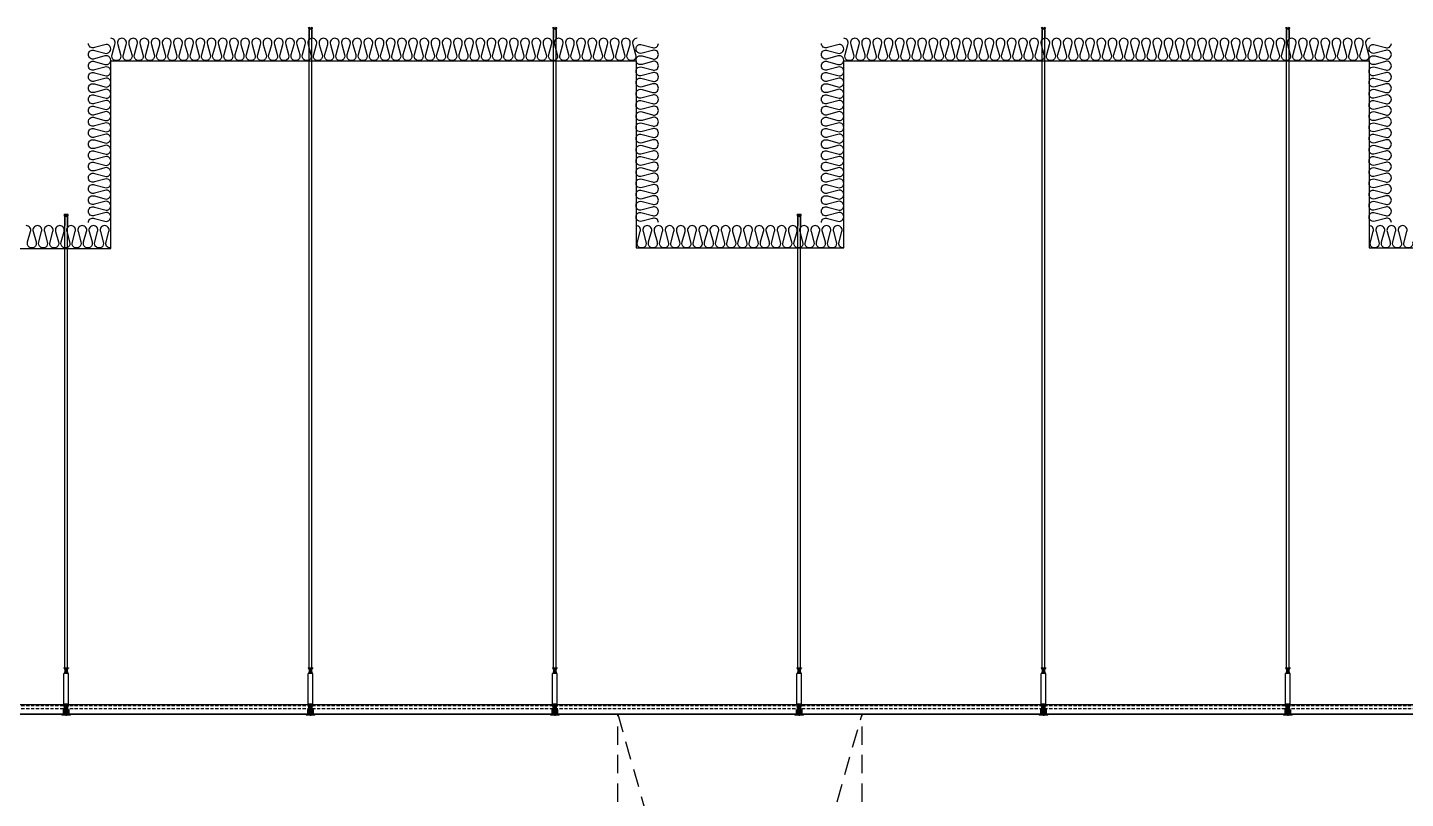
# Model space of a CAD drawing. Header units: millimetres. Extents: x 17311 to 801382, y -242618 to -104888.
# Drawn here: x 345962 to 352729, y -165443 to -161657 of the extents above; entities that cross this region are included whole.
import ezdxf

# ---------------------------------------------------------------- set-up
doc = ezdxf.new("R2010")
doc.units = ezdxf.units.MM
doc.header["$LTSCALE"] = 250
for name, pattern in [('A2', [8, 2, -2, 2, -2]), ('CENTER', [50.8, 31.75, -6.35, 6.35, -6.35]), ('CENTER2', [28.575, 19.05, -3.175, 3.175, -3.175]), ('H1', [1.5, 1, -0.5]), ('HID', [2.8, 1.8, -1]), ('HIDDEN', [9.525, 6.35, -3.175])]:
    doc.linetypes.add(name, pattern=pattern)
for name, color, linetype in [('A-ELE-252', 252, 'Continuous'), ('A-ETC-SERVER', 5, 'H1'), ('C-1', 252, 'Continuous'), ('C-HANGER', 8, 'Continuous'), ('C-HANGER-C', 8, 'Continuous'), ('C-sec', 252, 'Continuous'), ('C-STL4', 252, 'Continuous'), ('C-STL6', 8, 'Continuous'), ('C-T-BAR MAIN-', 252, 'Continuous'), ('C-삼성엔지니어링_CEILING', 252, 'Continuous'), ('C-압출', 252, 'Continuous'), ('ISL', 251, 'Continuous')]:
    doc.layers.add(name, color=color, linetype=linetype)
doc.layers.add('C-중심선', color=252, linetype='CENTER2', lineweight=20)

# ---------------------------------------------------------------- blocks, each defined once
blk = doc.blocks.new('A$C612ec77b')
at = {"layer": 'A-ELE-252', "linetype": 'HID', "ltscale": 0.2}
for p, q in [((-2400, 2650), (-2400, 4200)), ((-2400, 4200), (-1200, 0)), ((-2400, 0), (-1200, 4200)), ((-1200, 2650), (-1200, 4200)), ((-3600, 2650), (-3600, 0)), ((-3600, 2650), (-2400, 2650)), ((-2400, 2650), (-2400, 0)), ((-1200, 2650), (-1200, 0)), ((-1200, 2650), (0, 2650)), ((0, 2650), (0, 0))]:
    blk.add_line(p, q, dxfattribs=at)
blk = doc.blocks.new('usgh')
at = {"layer": 'C-STL4'}
blk.add_lwpolyline([(1763311, 329517), (1763311, 329599), (1763381, 329599), (1763381, 329517)], close=True, dxfattribs=at)
at = {"layer": 'C-압출', "color": 252, "linetype": 'Continuous', "lineweight": 40, "extrusion": (0, 0, -1)}
for p, q in [((1763325, 329522), (1763320, 329517)), ((1763325, 329599), (1763322, 329596)), ((1763322, 329596), (1763325, 329592)), ((1763325, 329592), (1763322, 329588)), ((1763322, 329588), (1763325, 329584)), ((1763325, 329584), (1763322, 329580)), ((1763322, 329580), (1763325, 329576)), ((1763325, 329576), (1763322, 329572)), ((1763322, 329572), (1763325, 329568)), ((1763325, 329568), (1763322, 329565)), ((1763322, 329565), (1763325, 329561)), ((1763325, 329561), (1763322, 329557)), ((1763322, 329557), (1763325, 329553)), ((1763325, 329553), (1763322, 329549)), ((1763322, 329549), (1763325, 329545)), ((1763325, 329545), (1763322, 329541)), ((1763322, 329541), (1763325, 329538)), ((1763325, 329538), (1763322, 329534)), ((1763322, 329534), (1763325, 329530)), ((1763325, 329530), (1763322, 329526)), ((1763322, 329526), (1763325, 329522)), ((1763363, 329517), (1763368, 329522)), ((1763364, 329596), (1763368, 329599)), ((1763368, 329592), (1763364, 329596)), ((1763364, 329588), (1763368, 329592)), ((1763368, 329584), (1763364, 329588)), ((1763364, 329580), (1763368, 329584)), ((1763368, 329576), (1763364, 329580)), ((1763364, 329572), (1763368, 329576)), ((1763368, 329568), (1763364, 329572)), ((1763364, 329565), (1763368, 329568)), ((1763368, 329561), (1763364, 329565)), ((1763364, 329557), (1763368, 329561)), ((1763368, 329553), (1763364, 329557)), ((1763364, 329549), (1763368, 329553)), ((1763368, 329545), (1763364, 329549)), ((1763364, 329541), (1763368, 329545)), ((1763368, 329538), (1763364, 329541)), ((1763364, 329534), (1763368, 329538)), ((1763368, 329530), (1763364, 329534)), ((1763364, 329526), (1763368, 329530)), ((1763368, 329522), (1763364, 329526))]:
    blk.add_line(p, q, dxfattribs=at)
at = {"layer": 'C-중심선'}
blk.add_line((1763346, 329623), (1763346, 329480), dxfattribs=at)
blk = doc.blocks.new('r6okghj')
at = {"layer": 'C-삼성엔지니어링_CEILING'}
for p, q in [((1770244, 316436), (1770234, 316431)), ((1770244, 316390), (1770234, 316396)), ((1770344, 316436), (1770244, 316436)), ((1770253, 316436), (1770264, 316431)), ((1770253, 316390), (1770264, 316396)), ((1770274, 316436), (1770264, 316431)), ((1770264, 316396), (1770264, 316431)), ((1770274, 316390), (1770264, 316396)), ((1770314, 316436), (1770324, 316431)), ((1770314, 316390), (1770324, 316396)), ((1770334, 316436), (1770324, 316431)), ((1770324, 316396), (1770324, 316431)), ((1770334, 316390), (1770324, 316396)), ((1770344, 316436), (1770354, 316431)), ((1770344, 316390), (1770354, 316396))]:
    blk.add_line(p, q, dxfattribs=at)
for points in [[(1770234, 316431), (1770234, 316396)], [(1770244, 316390), (1770344, 316390)], [(1770354, 316396), (1770354, 316431)]]:
    blk.add_lwpolyline(points, dxfattribs=at)
blk = doc.blocks.new('격자틀-1')
at = {"layer": 'C-HANGER'}
for p, q in [((-16.4, 230.4), (6.3, 230.4)), ((-16.4, 230.4), (-16.4, 228.9)), ((-16.4, 228.9), (6.3, 228.9)), ((6.3, 230.4), (6.3, 228.9))]:
    blk.add_line(p, q, dxfattribs=at)
at = {"layer": 'C-HANGER-C'}
for p, q in [((-16.1, 52.1), (-16.1, 202)), ((6, 202), (-16.1, 202)), ((6, 52.1), (6, 202)), ((6, 52.1), (-16.1, 52.1))]:
    blk.add_line(p, q, dxfattribs=at)
at = {"layer": 'C-STL6', "linetype": 'CENTER2', "ltscale": 20}
blk.add_line((-5, 52.7), (-5, -5), dxfattribs=at)
at = {"layer": 'C-T-BAR MAIN-'}
blk.add_lwpolyline([(-14.3, 41.1), (-14.3, 52.1), (4.2, 52.1), (4.2, 41.1), (2.2, 41.1), (2.2, 50.1), (-12.3, 50.1), (-12.3, 41.1), (-14.3, 41.1)], dxfattribs=at)
at = {"layer": 'C-삼성엔지니어링_CEILING'}
for p, q in [((-14, 202), (-14, 203.8)), ((-12.4, 210.8), (-13.9, 209.9)), ((-12.4, 203.8), (-13.9, 204.7)), ((2.3, 210.8), (-12.4, 210.8)), ((2.3, 203.8), (-12.4, 203.8)), ((-11.1, 210.8), (-9.5, 209.9)), ((-11.1, 203.8), (-9.5, 204.7)), ((-10.7, 220.3), (-2.2, 222)), ((-10.7, 220.3), (-9.9, 221.6)), ((-10.7, 218.1), (1, 220.5)), ((-10.7, 220.3), (-9.9, 219.4)), ((-10.7, 218.1), (-9.9, 219.4)), ((-10.7, 215.9), (1, 218.3)), ((-10.7, 218.1), (-9.9, 217.2)), ((-10.7, 215.9), (-9.9, 217.2)), ((-10.7, 213.7), (1, 216.1)), ((-10.7, 215.9), (-9.9, 215)), ((-10.7, 213.7), (-9.9, 215)), ((-10.7, 213.7), (-9.9, 212.8)), ((-10.4, 213.4), (-10.4, 210.8)), ((-10.3, 222), (-9.9, 221.6)), ((-9.9, 221.6), (-7.6, 222)), ((-9.9, 221.6), (-7.6, 222)), ((-9.9, 219.4), (-0.2, 221.3)), ((-9.9, 219.4), (-0.2, 221.3)), ((-9.9, 217.2), (-0.2, 219.1)), ((-9.9, 217.2), (-0.2, 219.1)), ((-9.9, 215), (-0.2, 216.9)), ((-9.9, 215), (-0.2, 216.9)), ((-9.9, 212.8), (-0.2, 214.7)), ((-9.9, 212.8), (-0.2, 214.7)), ((-8, 210.8), (-9.5, 209.9)), ((-9.5, 204.7), (-9.5, 209.9)), ((-8, 203.8), (-9.5, 204.7)), ((-2.1, 210.8), (-0.6, 209.9)), ((-2.1, 203.8), (-0.6, 204.7)), ((1, 210.8), (-0.6, 209.9)), ((-0.6, 204.7), (-0.6, 209.9)), ((1, 203.8), (-0.6, 204.7)), ((-0.2, 221.3), (0.4, 222)), ((-0.2, 221.3), (1, 220.5)), ((-0.2, 219.1), (1, 220.5)), ((-0.2, 219.1), (1, 218.3)), ((-0.2, 216.9), (1, 218.3)), ((-0.2, 216.9), (1, 216.1)), ((-0.2, 214.7), (1, 216.1)), ((0.3, 215.3), (0.3, 210.8)), ((0.3, 215.3), (0.3, 210.8)), ((2.3, 210.8), (3.8, 209.9)), ((2.3, 203.8), (3.8, 204.7)), ((3.9, 202), (3.9, 203.8))]:
    blk.add_line(p, q, dxfattribs=at)
for points in [[(3.9, 203.8), (-14, 203.8)], [(-13.9, 209.9), (-13.9, 204.7)], [(-12.4, 203.8), (2.3, 203.8)], [(3.8, 204.7), (3.8, 209.9)]]:
    blk.add_lwpolyline(points, dxfattribs=at)
at = {"layer": 'C-압출', "linetype": 'Continuous', "lineweight": 40, "extrusion": (0, 0, -1)}
for p, q in [((-25.1, 0.3), (-25.1, 2.2)), ((-24.8, 2.5), (-12.6, 2.5)), ((-10.1, 0), (-24.8, 0)), ((-12.3, 2.8), (-12.3, 28.3)), ((-10.1, 50), (-8.3, 50)), ((-9.8, 19.7), (-9.8, 18.9)), ((-9.8, 18.9), (-9.2, 18.3)), ((-9.2, 18.3), (-9.8, 17.6)), ((-9.8, 17.6), (-9.2, 17)), ((-9.2, 17), (-9.8, 16.4)), ((-9.8, 16.4), (-9.2, 15.8)), ((-9.2, 15.8), (-9.8, 15.1)), ((-9.8, 15.1), (-9.2, 14.5)), ((-9.2, 14.5), (-9.8, 13.9)), ((-9.8, 13.9), (-9.2, 13.2)), ((-9.2, 13.2), (-9.8, 12.6)), ((-9.8, 12.6), (-9.2, 12)), ((-9.2, 12), (-9.8, 11.4)), ((-9.8, 11.4), (-9.2, 10.8)), ((-9.2, 10.8), (-9.8, 10.1)), ((-9.8, 10.1), (-9.2, 9.5)), ((-9.2, 9.5), (-9.8, 8.9)), ((-9.8, 8.9), (-9.2, 8.2)), ((-9.2, 8.2), (-9.8, 7.6)), ((-9.8, 7.6), (-9.2, 7)), ((-9.2, 7), (-9.8, 6.4)), ((-9.8, 6.4), (-9.2, 5.8)), ((-9.2, 5.8), (-9.8, 5.1)), ((-9.8, 5.1), (-9.2, 4.5)), ((-9.2, 4.5), (-9.8, 3.9)), ((-9.8, 3.9), (-9.2, 3.2)), ((-9.2, 3.2), (-9.8, 2.6)), ((-9.8, 2.6), (-9.2, 2)), ((-9.2, 2), (-9.8, 1.4)), ((-9.8, 1.4), (-9.8, 0.6)), ((-9.8, 0.6), (-9.8, 0.3)), ((-0.6, 20), (-9.5, 20)), ((-8.1, 49.7), (-8.1, 49.5)), ((-2, 49), (-2, 49.7)), ((-1.7, 50), (0.1, 50)), ((-0.9, 17.6), (-0.3, 18.3)), ((-0.3, 17), (-0.9, 17.6)), ((-0.9, 16.4), (-0.3, 17)), ((-0.3, 15.8), (-0.9, 16.4)), ((-0.9, 15.1), (-0.3, 15.8)), ((-0.3, 14.5), (-0.9, 15.1)), ((-0.9, 13.9), (-0.3, 14.5)), ((-0.3, 13.2), (-0.9, 13.9)), ((-0.9, 12.6), (-0.3, 13.2)), ((-0.3, 12), (-0.9, 12.6)), ((-0.9, 11.4), (-0.3, 12)), ((-0.3, 10.8), (-0.9, 11.4)), ((-0.9, 10.1), (-0.3, 10.8)), ((-0.3, 9.5), (-0.9, 10.1)), ((-0.9, 8.9), (-0.3, 9.5)), ((-0.3, 8.2), (-0.9, 8.9)), ((-0.9, 7.6), (-0.3, 8.2)), ((-0.3, 7), (-0.9, 7.6)), ((-0.9, 6.4), (-0.3, 7)), ((-0.3, 5.8), (-0.9, 6.4)), ((-0.9, 5.1), (-0.3, 5.8)), ((-0.3, 4.5), (-0.9, 5.1)), ((-0.9, 3.9), (-0.3, 4.5)), ((-0.3, 3.2), (-0.9, 3.9)), ((-0.9, 2.6), (-0.3, 3.2)), ((-0.3, 2), (-0.9, 2.6)), ((-0.9, 1.4), (-0.3, 2)), ((-0.3, 0.8), (-0.9, 1.4)), ((-0.3, 18.3), (-0.3, 19.7)), ((-0.3, 0.3), (-0.3, 0.8)), ((14.7, 0), (0, 0)), ((2.2, 28.3), (2.2, 2.8)), ((2.5, 2.5), (14.7, 2.5)), ((14.9, 2.2), (14.9, 0.3))]:
    blk.add_line(p, q, dxfattribs=at)
at = {"layer": 'C-압출', "linetype": 'Continuous', "lineweight": 40}
for p, q in [((-12.3, 28.3), (-12.3, 49.7)), ((-12, 50), (-8.3, 50)), ((-9.3, 31.3), (-9.3, 44.7)), ((-9, 45), (-8.3, 45)), ((-9, 31), (-1.1, 31)), ((-8.1, 49.7), (-8.1, 45.3)), ((-2, 49.7), (-2, 45.3)), ((-1.7, 50), (1.9, 50)), ((-1.7, 45), (-1.1, 45)), ((-0.8, 31.3), (-0.8, 44.7)), ((2.2, 28.3), (2.2, 49.7))]:
    blk.add_line(p, q, dxfattribs=at)
at = {"layer": 'C-압출', "linetype": 'Continuous', "lineweight": 40, "extrusion": (0, 0, -1)}
for centre, start, end in [((24.8, 0.3), 270, 0), ((12.6, 2.8), 180, 270), ((10.1, 0.3), 180, 270), ((9.5, 19.7), 0, 90), ((8.3, 49.7), 90, 180), ((1.7, 49.7), 0, 90), ((0.6, 19.7), 90, 180), ((0, 0.3), 270, 0), ((-2.5, 2.8), 270, 0), ((-14.7, 2.2), 90, 180), ((-14.7, 0.3), 180, 270)]:
    blk.add_arc(centre, 0.3, start, end, dxfattribs=at)
at = {"layer": 'C-압출', "linetype": 'Continuous', "lineweight": 40}
for centre, start, end in [((-12, 49.7), 90, 180), ((-9, 44.7), 90, 180), ((-9, 31.3), 180, 270), ((-8.3, 49.7), 0, 90), ((-8.3, 45.3), 270, 0), ((-1.7, 45.3), 180, 270), ((-1.1, 44.7), 0, 90), ((-1.1, 31.3), 270, 0), ((1.9, 49.7), 0, 90)]:
    blk.add_arc(centre, 0.3, start, end, dxfattribs=at)
at = {"layer": 'C-압출'}
blk.add_arc((-1.7, 49.7), 0.3, 90, 180, dxfattribs=at)
at = {"layer": 'C-중심선', "linetype": 'CENTER', "lineweight": 5}
blk.add_line((-14.5, 25.5), (4.4, 25.5), dxfattribs=at)
at = {"layer": 'C-HANGER-C'}
for name, p, xscale, yscale, zscale in [('r6okghj', (-263370.1, -46847), 0.1487691112046762, 0.1487691112046762, 0.1487691112046762), ('usgh', (-176673.6, -32977.4), 0.1001893939418906, 0.1001893939418906, 0.1001893939418906)]:
    blk.add_blockref(name, p, dxfattribs=dict(at, xscale=xscale, yscale=yscale, zscale=zscale))

msp = doc.modelspace()

# ---------------------------------------------------------------- linework, layer by layer
at = {"layer": 'C-1', "linetype": 'A2'}
for p, q in [((347343.1, -161662.3), (347342, -161659.5)), ((347346.9, -161666.7), (347342.6, -161656.9)), ((347348.2, -161657.2), (347342.6, -161658.4)), ((347343.1, -161662.3), (347344, -161662)), ((347343.8, -161664), (347344.7, -161663.7)), ((347344.9, -161666.7), (347343.8, -161664)), ((347344.7, -161663.7), (347344, -161662)), ((347344.9, -161709.5), (347344.9, -161666.7)), ((347346.9, -161709.5), (347346.9, -161666.7)), ((347351.8, -161665.9), (347349.2, -161657.7)), ((347351.8, -161665.9), (347354.4, -161657.7)), ((347360.9, -161658.4), (347355.3, -161657.2)), ((347356.6, -161666.7), (347360.9, -161656.9)), ((347356.6, -161666.7), (347356.6, -161709.5)), ((347358.6, -161666.7), (347359.7, -161664)), ((347358.6, -161666.7), (347358.6, -161709.5)), ((347358.8, -161663.7), (347359.5, -161662)), ((347359.7, -161664), (347358.8, -161663.7)), ((347360.4, -161662.3), (347359.5, -161662)), ((347360.4, -161662.3), (347361.5, -161659.5)), ((348543.1, -161662.3), (348542, -161659.5)), ((348546.9, -161666.7), (348542.6, -161656.9)), ((348548.2, -161657.2), (348542.6, -161658.4)), ((348543.1, -161662.3), (348544, -161662)), ((348543.8, -161664), (348544.7, -161663.7)), ((348544.9, -161666.7), (348543.8, -161664)), ((348544.7, -161663.7), (348544, -161662)), ((348544.9, -161709.5), (348544.9, -161666.7)), ((348546.9, -161709.5), (348546.9, -161666.7)), ((348551.8, -161665.9), (348549.2, -161657.7)), ((348551.8, -161665.9), (348554.4, -161657.7)), ((348560.9, -161658.4), (348555.3, -161657.2)), ((348556.6, -161666.7), (348560.9, -161656.9)), ((348556.6, -161666.7), (348556.6, -161709.5)), ((348558.6, -161666.7), (348559.7, -161664)), ((348558.6, -161666.7), (348558.6, -161709.5)), ((348558.8, -161663.7), (348559.5, -161662)), ((348559.7, -161664), (348558.8, -161663.7)), ((348560.4, -161662.3), (348559.5, -161662)), ((348560.4, -161662.3), (348561.5, -161659.5)), ((350943.1, -161662.3), (350942, -161659.5)), ((350943.1, -161662.3), (350942, -161659.5)), ((350946.9, -161666.7), (350942.6, -161656.9)), ((350946.9, -161666.7), (350942.6, -161656.9)), ((350948.2, -161657.2), (350942.6, -161658.4)), ((350948.2, -161657.2), (350942.6, -161658.4)), ((350943.1, -161662.3), (350944, -161662)), ((350943.1, -161662.3), (350944, -161662)), ((350943.8, -161664), (350944.7, -161663.7)), ((350943.8, -161664), (350944.7, -161663.7)), ((350944.9, -161666.7), (350943.8, -161664)), ((350944.9, -161666.7), (350943.8, -161664)), ((350944.7, -161663.7), (350944, -161662)), ((350944.7, -161663.7), (350944, -161662)), ((350944.9, -161709.5), (350944.9, -161666.7)), ((350944.9, -161709.5), (350944.9, -161666.7)), ((350946.9, -161709.5), (350946.9, -161666.7)), ((350946.9, -161709.5), (350946.9, -161666.7)), ((350951.8, -161665.9), (350949.2, -161657.7)), ((350951.8, -161665.9), (350949.2, -161657.7)), ((350951.8, -161665.9), (350954.4, -161657.7)), ((350951.8, -161665.9), (350954.4, -161657.7)), ((350960.9, -161658.4), (350955.3, -161657.2)), ((350960.9, -161658.4), (350955.3, -161657.2)), ((350956.6, -161666.7), (350960.9, -161656.9)), ((350956.6, -161666.7), (350960.9, -161656.9)), ((350956.6, -161666.7), (350956.6, -161709.5)), ((350956.6, -161666.7), (350956.6, -161709.5)), ((350958.6, -161666.7), (350959.7, -161664)), ((350958.6, -161666.7), (350959.7, -161664)), ((350958.6, -161666.7), (350958.6, -161709.5)), ((350958.6, -161666.7), (350958.6, -161709.5)), ((350958.8, -161663.7), (350959.5, -161662)), ((350958.8, -161663.7), (350959.5, -161662)), ((350959.7, -161664), (350958.8, -161663.7)), ((350959.7, -161664), (350958.8, -161663.7)), ((350960.4, -161662.3), (350959.5, -161662)), ((350960.4, -161662.3), (350959.5, -161662)), ((350960.4, -161662.3), (350961.5, -161659.5)), ((350960.4, -161662.3), (350961.5, -161659.5)), ((352143.1, -161662.3), (352142, -161659.5)), ((352146.9, -161666.7), (352142.6, -161656.9)), ((352148.2, -161657.2), (352142.6, -161658.4)), ((352143.1, -161662.3), (352144, -161662)), ((352143.8, -161664), (352144.7, -161663.7)), ((352144.9, -161666.7), (352143.8, -161664)), ((352144.7, -161663.7), (352144, -161662)), ((352144.9, -161709.5), (352144.9, -161666.7)), ((352146.9, -161709.5), (352146.9, -161666.7)), ((352151.8, -161665.9), (352149.2, -161657.7)), ((352151.8, -161665.9), (352154.4, -161657.7)), ((352160.9, -161658.4), (352155.3, -161657.2)), ((352156.6, -161666.7), (352160.9, -161656.9)), ((352156.6, -161666.7), (352156.6, -161709.5)), ((352158.6, -161666.7), (352159.7, -161664)), ((352158.6, -161666.7), (352158.6, -161709.5)), ((352158.8, -161663.7), (352159.5, -161662)), ((352159.7, -161664), (352158.8, -161663.7)), ((352160.4, -161662.3), (352159.5, -161662)), ((352160.4, -161662.3), (352161.5, -161659.5)), ((346143.1, -162582.3), (346142, -162579.5)), ((346146.9, -162586.7), (346142.6, -162576.9)), ((346148.2, -162577.2), (346142.6, -162578.4)), ((346143.1, -162582.3), (346144, -162582)), ((346143.8, -162584), (346144.7, -162583.7)), ((346144.9, -162586.7), (346143.8, -162584)), ((346144.7, -162583.7), (346144, -162582)), ((346159.4, -162574.6), (346144.1, -162574.6)), ((346144.9, -162629.5), (346144.9, -162586.7)), ((346146.9, -162629.5), (346146.9, -162586.7)), ((346151.8, -162585.9), (346149.2, -162577.7)), ((346151.8, -162585.9), (346154.4, -162577.7)), ((346160.9, -162578.4), (346155.3, -162577.2)), ((346156.6, -162586.7), (346160.9, -162576.9)), ((346156.6, -162586.7), (346156.6, -162629.5)), ((346158.6, -162586.7), (346159.7, -162584)), ((346158.6, -162586.7), (346158.6, -162629.5)), ((346158.8, -162583.7), (346159.5, -162582)), ((346159.7, -162584), (346158.8, -162583.7)), ((346160.4, -162582.3), (346159.5, -162582)), ((346160.4, -162582.3), (346161.5, -162579.5)), ((349743.1, -162582.3), (349742, -162579.5)), ((349746.9, -162586.7), (349742.6, -162576.9)), ((349748.2, -162577.2), (349742.6, -162578.4)), ((349743.1, -162582.3), (349744, -162582)), ((349743.8, -162584), (349744.7, -162583.7)), ((349744.9, -162586.7), (349743.8, -162584)), ((349744.7, -162583.7), (349744, -162582)), ((349759.4, -162574.6), (349744.1, -162574.6)), ((349744.9, -162629.5), (349744.9, -162586.7)), ((349746.9, -162629.5), (349746.9, -162586.7)), ((349751.8, -162585.9), (349749.2, -162577.7)), ((349751.8, -162585.9), (349754.4, -162577.7)), ((349760.9, -162578.4), (349755.3, -162577.2)), ((349756.6, -162586.7), (349760.9, -162576.9)), ((349756.6, -162586.7), (349756.6, -162629.5)), ((349758.6, -162586.7), (349759.7, -162584)), ((349758.6, -162586.7), (349758.6, -162629.5)), ((349758.8, -162583.7), (349759.5, -162582)), ((349759.7, -162584), (349758.8, -162583.7)), ((349760.4, -162582.3), (349759.5, -162582)), ((349760.4, -162582.3), (349761.5, -162579.5))]:
    msp.add_line(p, q, dxfattribs=at)
for centre, radius, start, end in [((347342.8, -161659.2), 0.808, 102.52881, 201.80141), ((347348.4, -161658), 0.808, 17.65012, 102.52881), ((347355.1, -161658), 0.808, 77.47119, 162.34988), ((347360.8, -161659.2), 0.808, 338.19859, 77.47119), ((348542.8, -161659.2), 0.808, 102.52881, 201.80141), ((348548.4, -161658), 0.808, 17.65012, 102.52881), ((348555.1, -161658), 0.808, 77.47119, 162.34988), ((348560.8, -161659.2), 0.808, 338.19859, 77.47119), ((350942.8, -161659.2), 0.808, 102.52881, 201.80141), ((350942.8, -161659.2), 0.808, 102.52881, 201.80141), ((350948.4, -161658), 0.808, 17.65012, 102.52881), ((350948.4, -161658), 0.808, 17.65012, 102.52881), ((350955.1, -161658), 0.808, 77.47119, 162.34988), ((350955.1, -161658), 0.808, 77.47119, 162.34988), ((350960.8, -161659.2), 0.808, 338.19859, 77.47119), ((350960.8, -161659.2), 0.808, 338.19859, 77.47119), ((352142.8, -161659.2), 0.808, 102.52881, 201.80141), ((352148.4, -161658), 0.808, 17.65012, 102.52881), ((352155.1, -161658), 0.808, 77.47119, 162.34988), ((352160.8, -161659.2), 0.808, 338.19859, 77.47119), ((346142.8, -162579.2), 0.808, 102.52881, 201.80141), ((346144.1, -162576.2), 1.62, 90, 203.42869), ((346148.4, -162578), 0.808, 17.65012, 102.52881), ((346155.1, -162578), 0.808, 77.47119, 162.34988), ((346159.4, -162576.2), 1.62, 336.57131, 90), ((346160.8, -162579.2), 0.808, 338.19859, 77.47119), ((349742.8, -162579.2), 0.808, 102.52881, 201.80141), ((349744.1, -162576.2), 1.62, 90, 203.42869), ((349748.4, -162578), 0.808, 17.65012, 102.52881), ((349755.1, -162578), 0.808, 77.47119, 162.34988), ((349759.4, -162576.2), 1.62, 336.57131, 90), ((349760.8, -162579.2), 0.808, 338.19859, 77.47119)]:
    msp.add_arc(centre, radius, start, end, dxfattribs=at)
at = {"layer": 'C-HANGER'}
for p, q in [((347344.6, -164801.5), (347344.6, -161709.5)), ((347345.5, -164801.5), (347345.5, -161709.5)), ((347358, -164801.5), (347358, -161709.5)), ((347358.9, -164801.5), (347358.9, -161709.5)), ((348544.6, -164801.5), (348544.6, -161709.5)), ((348545.5, -164801.5), (348545.5, -161709.5)), ((348558, -164801.5), (348558, -161709.5)), ((348558.9, -164801.5), (348558.9, -161709.5)), ((350944.6, -164801.5), (350944.6, -161709.5)), ((350945.5, -164801.5), (350945.5, -161709.5)), ((350958, -164801.5), (350958, -161709.5)), ((350958.9, -164801.5), (350958.9, -161709.5)), ((352144.6, -164801.5), (352144.6, -161709.5)), ((352145.5, -164801.5), (352145.5, -161709.5)), ((352158, -164801.5), (352158, -161709.5)), ((352158.9, -164801.5), (352158.9, -161709.5)), ((346144.6, -164801.5), (346144.6, -162629.5)), ((346145.5, -164801.5), (346145.5, -162629.5)), ((346158, -164801.5), (346158, -162629.5)), ((346158.9, -164801.5), (346158.9, -162629.5)), ((349744.6, -164801.5), (349744.6, -162629.5)), ((349745.5, -164801.5), (349745.5, -162629.5)), ((349758, -164801.5), (349758, -162629.5)), ((349758.9, -164801.5), (349758.9, -162629.5))]:
    msp.add_line(p, q, dxfattribs=at)
at = {"layer": 'C-sec'}
for points in [[(344965.7, -165028.7), (346137.8, -165028.7, 0.361786), (346138.1, -165028.4), (346138.1, -165006.7), (346138.8, -165006.7), (346138.8, -165029.2, -0.414214), (346138.5, -165029.5), (344965.1, -165029.5, -0.414214), (344964.8, -165029.2), (344964.8, -165006.7), (344965.5, -165006.7), (344965.5, -165028.4, 0.414214), (344965.8, -165028.7)], [(346165.7, -165028.7), (347337.8, -165028.7, 0.361786), (347338.1, -165028.4), (347338.1, -165006.7), (347338.8, -165006.7), (347338.8, -165029.2, -0.414214), (347338.5, -165029.5), (346165.1, -165029.5, -0.414214), (346164.8, -165029.2), (346164.8, -165006.7), (346165.5, -165006.7), (346165.5, -165028.4, 0.414214), (346165.8, -165028.7)], [(347365.7, -165028.7), (348537.8, -165028.7, 0.361786), (348538.1, -165028.4), (348538.1, -165006.7), (348538.8, -165006.7), (348538.8, -165029.2, -0.414214), (348538.5, -165029.5), (347365.1, -165029.5, -0.414214), (347364.8, -165029.2), (347364.8, -165006.7), (347365.5, -165006.7), (347365.5, -165028.4, 0.414214), (347365.8, -165028.7)], [(348565.7, -165028.7), (349737.8, -165028.7, 0.361786), (349738.1, -165028.4), (349738.1, -165006.7), (349738.8, -165006.7), (349738.8, -165029.2, -0.414214), (349738.5, -165029.5), (348565.1, -165029.5, -0.414214), (348564.8, -165029.2), (348564.8, -165006.7), (348565.5, -165006.7), (348565.5, -165028.4, 0.414214), (348565.8, -165028.7)], [(349765.7, -165028.7), (350937.8, -165028.7, 0.361786), (350938.1, -165028.4), (350938.1, -165006.7), (350938.8, -165006.7), (350938.8, -165029.2, -0.414214), (350938.5, -165029.5), (349765.1, -165029.5, -0.414214), (349764.8, -165029.2), (349764.8, -165006.7), (349765.5, -165006.7), (349765.5, -165028.4, 0.414214), (349765.8, -165028.7)], [(350965.7, -165028.7), (352137.8, -165028.7, 0.361786), (352138.1, -165028.4), (352138.1, -165006.7), (352138.8, -165006.7), (352138.8, -165029.2, -0.414214), (352138.5, -165029.5), (350965.1, -165029.5, -0.414214), (350964.8, -165029.2), (350964.8, -165006.7), (350965.5, -165006.7), (350965.5, -165028.4, 0.414214), (350965.8, -165028.7)], [(352165.7, -165028.7), (353337.8, -165028.7, 0.361786), (353338.1, -165028.4), (353338.1, -165006.7), (353338.8, -165006.7), (353338.8, -165029.2, -0.414214), (353338.5, -165029.5), (352165.1, -165029.5, -0.414214), (352164.8, -165029.2), (352164.8, -165006.7), (352165.5, -165006.7), (352165.5, -165028.4, 0.414214), (352165.8, -165028.7)]]:
    msp.add_lwpolyline(points, format="xyb", dxfattribs=at)
at = {"layer": 'C-STL6'}
msp.add_line((297282.6, -164982), (358438.8, -164982), dxfattribs=at)
at = {"layer": 'C-STL6', "linetype": 'HIDDEN', "ltscale": 0.01}
for p, q in [((297282.6, -164986.9), (358438.8, -164986.9)), ((297282.6, -165000.9), (358438.8, -165000.9))]:
    msp.add_line(p, q, dxfattribs=at)
at = {"layer": 'ISL'}
for points in [[(346260.7, -162614.5, -0.524856), (346290.5, -162593.9), (346340.9, -162607.6, 1.449198), (346340.9, -162566.4), (346290.5, -162580.1, -0.524856), (346260.7, -162559.5, -0.524856), (346290.5, -162538.9), (346340.9, -162552.6, 1.449198), (346340.9, -162511.4), (346290.5, -162525.1, -0.524856), (346260.7, -162504.5, -0.524856), (346290.5, -162483.9), (346340.9, -162497.6, 1.449198), (346340.9, -162456.4), (346290.5, -162470.1, -0.524856), (346260.7, -162449.5, -0.524856), (346290.5, -162428.9), (346340.9, -162442.6, 1.449198), (346340.9, -162401.4), (346290.5, -162415.1, -0.524856), (346260.7, -162394.5, -0.524856), (346290.5, -162373.9), (346340.9, -162387.6, 1.449198), (346340.9, -162346.4), (346290.5, -162360.1, -0.524856), (346260.7, -162339.5, -0.524856), (346290.5, -162318.9), (346340.9, -162332.6, 1.449198), (346340.9, -162291.4), (346290.5, -162305.1, -0.524856), (346260.7, -162284.5, -0.524856), (346290.5, -162263.9), (346340.9, -162277.6, 1.449198), (346340.9, -162236.4), (346290.5, -162250.1, -0.524856), (346260.7, -162229.5, -0.524856), (346290.5, -162208.9), (346340.9, -162222.6, 1.449198), (346340.9, -162181.4), (346290.5, -162195.1, -0.524856), (346260.7, -162174.5, -0.524856), (346290.5, -162153.9), (346340.9, -162167.6, 1.449198), (346340.9, -162126.4), (346290.5, -162140.1, -0.524856), (346260.7, -162119.5, -0.524856), (346290.5, -162098.9), (346340.9, -162112.6, 1.449198), (346340.9, -162071.4), (346290.5, -162085.1, -0.524856), (346260.7, -162064.5, -0.524856), (346290.5, -162043.9), (346340.9, -162057.6, 1.449198), (346340.9, -162016.4), (346290.5, -162030.1, -0.524856), (346260.7, -162009.5, -0.524856), (346290.5, -161988.9), (346340.9, -162002.6, 1.449198), (346340.9, -161961.4), (346290.5, -161975.1, -0.524856), (346260.7, -161954.5, -0.524856), (346290.5, -161933.9), (346340.9, -161947.6, 1.449198), (346340.9, -161906.4), (346290.5, -161920.1, -0.524856), (346260.7, -161899.5, -0.524856), (346290.5, -161878.9), (346340.9, -161892.6, 1.449198), (346340.9, -161851.4), (346290.5, -161865.1, -0.524856), (346260.7, -161844.5, -0.524856), (346290.5, -161823.9), (346340.9, -161837.6, 1.449198), (346340.9, -161796.4), (346290.5, -161810.1, -0.524856), (346260.7, -161789.5, -0.524856), (346290.5, -161768.9), (346340.9, -161782.6, 1.449198), (346340.9, -161741.4), (346290.5, -161755.1, -0.524856), (346260.7, -161734.5)], [(348955.7, -161709.5, 0.524856), (348935.1, -161739.3), (348948.7, -161789.7, -1.449198), (348907.6, -161789.7), (348921.2, -161739.3, 0.524856), (348900.7, -161709.5, 0.524856), (348880.1, -161739.3), (348893.7, -161789.7, -1.449198), (348852.6, -161789.7), (348866.2, -161739.3, 0.524856), (348845.7, -161709.5, 0.524856), (348825.1, -161739.3), (348838.7, -161789.7, -1.449198), (348797.6, -161789.7), (348811.2, -161739.3, 0.524856), (348790.7, -161709.5, 0.524856), (348770.1, -161739.3), (348783.7, -161789.7, -1.449198), (348742.6, -161789.7), (348756.2, -161739.3, 0.524856), (348735.7, -161709.5, 0.524856), (348715.1, -161739.3), (348728.7, -161789.7, -1.449198), (348687.6, -161789.7), (348701.2, -161739.3, 0.524856), (348680.7, -161709.5, 0.524856), (348660.1, -161739.3), (348673.7, -161789.7, -1.449198), (348632.6, -161789.7), (348646.2, -161739.3, 0.524856), (348625.7, -161709.5, 0.524856), (348605.1, -161739.3), (348618.7, -161789.7, -1.449198), (348577.6, -161789.7), (348591.2, -161739.3, 0.524856), (348570.7, -161709.5, 0.524856), (348550.1, -161739.3), (348563.7, -161789.7, -1.449198), (348522.6, -161789.7), (348536.2, -161739.3, 0.524856), (348515.7, -161709.5, 0.524856), (348495.1, -161739.3), (348508.7, -161789.7, -1.449198), (348467.6, -161789.7), (348481.2, -161739.3, 0.524856), (348460.7, -161709.5, 0.524856), (348440.1, -161739.3), (348453.7, -161789.7, -1.449198), (348412.6, -161789.7), (348426.2, -161739.3, 0.524856), (348405.7, -161709.5, 0.524856), (348385.1, -161739.3), (348398.7, -161789.7, -1.449198), (348357.6, -161789.7), (348371.2, -161739.3, 0.524856), (348350.7, -161709.5, 0.524856), (348330.1, -161739.3), (348343.7, -161789.7, -1.449198), (348302.6, -161789.7), (348316.2, -161739.3, 0.524856), (348295.7, -161709.5, 0.524856), (348275.1, -161739.3), (348288.7, -161789.7, -1.449198), (348247.6, -161789.7), (348261.2, -161739.3, 0.524856), (348240.7, -161709.5, 0.524856), (348220.1, -161739.3), (348233.7, -161789.7, -1.449198), (348192.6, -161789.7), (348206.2, -161739.3, 0.524856), (348185.7, -161709.5, 0.524856), (348165.1, -161739.3), (348178.7, -161789.7, -1.449198), (348137.6, -161789.7), (348151.2, -161739.3, 0.524856), (348130.7, -161709.5, 0.524856), (348110.1, -161739.3), (348123.7, -161789.7, -1.449198), (348082.6, -161789.7), (348096.2, -161739.3, 0.524856), (348075.7, -161709.5, 0.524856), (348055.1, -161739.3), (348068.7, -161789.7, -1.449198), (348027.6, -161789.7), (348041.2, -161739.3, 0.524856), (348020.7, -161709.5, 0.524856), (348000.1, -161739.3), (348013.7, -161789.7, -1.449198), (347972.6, -161789.7), (347986.2, -161739.3, 0.524856), (347965.7, -161709.5, 0.524856), (347945.1, -161739.3), (347958.7, -161789.7, -1.449198), (347917.6, -161789.7), (347931.2, -161739.3, 0.524856), (347910.7, -161709.5, 0.524856), (347890.1, -161739.3), (347903.7, -161789.7, -1.449198), (347862.6, -161789.7), (347876.2, -161739.3, 0.524856), (347855.7, -161709.5, 0.524856), (347835.1, -161739.3), (347848.7, -161789.7, -1.449198), (347807.6, -161789.7), (347821.2, -161739.3, 0.524856), (347800.7, -161709.5, 0.524856), (347780.1, -161739.3), (347793.7, -161789.7, -1.449198), (347752.6, -161789.7), (347766.2, -161739.3, 0.524856), (347745.7, -161709.5, 0.524856), (347725.1, -161739.3), (347738.7, -161789.7, -1.449198), (347697.6, -161789.7), (347711.2, -161739.3, 0.524856), (347690.7, -161709.5, 0.524856), (347670.1, -161739.3), (347683.7, -161789.7, -1.449198), (347642.6, -161789.7), (347656.2, -161739.3, 0.524856), (347635.7, -161709.5, 0.524856), (347615.1, -161739.3), (347628.7, -161789.7, -1.449198), (347587.6, -161789.7), (347601.2, -161739.3, 0.524856), (347580.7, -161709.5, 0.524856), (347560.1, -161739.3), (347573.7, -161789.7, -1.449198), (347532.6, -161789.7), (347546.2, -161739.3, 0.524856), (347525.7, -161709.5, 0.524856), (347505.1, -161739.3), (347518.7, -161789.7, -1.449198), (347477.6, -161789.7), (347491.2, -161739.3, 0.524856), (347470.7, -161709.5, 0.524856), (347450.1, -161739.3), (347463.7, -161789.7, -1.449198), (347422.6, -161789.7), (347436.2, -161739.3, 0.524856), (347415.7, -161709.5, 0.524856), (347395.1, -161739.3), (347408.7, -161789.7, -1.449198), (347367.6, -161789.7), (347381.2, -161739.3, 0.524856), (347360.7, -161709.5, 0.524856), (347340.1, -161739.3), (347353.7, -161789.7, -1.449198), (347312.6, -161789.7), (347326.2, -161739.3, 0.524856), (347305.7, -161709.5, 0.524856), (347285.1, -161739.3), (347298.7, -161789.7, -1.449198), (347257.6, -161789.7), (347271.2, -161739.3, 0.524856), (347250.7, -161709.5, 0.524856), (347230.1, -161739.3), (347243.7, -161789.7, -1.449198), (347202.6, -161789.7), (347216.2, -161739.3, 0.524856), (347195.7, -161709.5, 0.524856), (347175.1, -161739.3), (347188.7, -161789.7, -1.449198), (347147.6, -161789.7), (347161.2, -161739.3, 0.524856), (347140.7, -161709.5, 0.524856), (347120.1, -161739.3), (347133.7, -161789.7, -1.449198), (347092.6, -161789.7), (347106.2, -161739.3, 0.524856), (347085.7, -161709.5, 0.524856), (347065.1, -161739.3), (347078.7, -161789.7, -1.449198), (347037.6, -161789.7), (347051.2, -161739.3, 0.524856), (347030.7, -161709.5, 0.524856), (347010.1, -161739.3), (347023.7, -161789.7, -1.449198), (346982.6, -161789.7), (346996.2, -161739.3, 0.524856), (346975.7, -161709.5, 0.524856), (346955.1, -161739.3), (346968.7, -161789.7, -1.449198), (346927.6, -161789.7), (346941.2, -161739.3, 0.524856), (346920.7, -161709.5, 0.524856), (346900.1, -161739.3), (346913.7, -161789.7, -1.449198), (346872.6, -161789.7), (346886.2, -161739.3, 0.524856), (346865.7, -161709.5, 0.524856), (346845.1, -161739.3), (346858.7, -161789.7, -1.449198), (346817.6, -161789.7), (346831.2, -161739.3, 0.524856), (346810.7, -161709.5, 0.524856), (346790.1, -161739.3), (346803.7, -161789.7, -1.449198), (346762.6, -161789.7), (346776.2, -161739.3, 0.524856), (346755.7, -161709.5, 0.524856), (346735.1, -161739.3), (346748.7, -161789.7, -1.449198), (346707.6, -161789.7), (346721.2, -161739.3, 0.524856), (346700.7, -161709.5, 0.524856), (346680.1, -161739.3), (346693.7, -161789.7, -1.449198), (346652.6, -161789.7), (346666.2, -161739.3, 0.524856), (346645.7, -161709.5, 0.524856), (346625.1, -161739.3), (346638.7, -161789.7, -1.449198), (346597.6, -161789.7), (346611.2, -161739.3, 0.524856), (346590.7, -161709.5, 0.524856), (346570.1, -161739.3), (346583.7, -161789.7, -1.449198), (346542.6, -161789.7), (346556.2, -161739.3, 0.524856), (346535.7, -161709.5, 0.524856), (346515.1, -161739.3), (346528.7, -161789.7, -1.449198), (346487.6, -161789.7), (346501.2, -161739.3, 0.524856), (346480.7, -161709.5, 0.524856), (346460.1, -161739.3), (346473.7, -161789.7, -1.449198), (346432.6, -161789.7), (346446.2, -161739.3, 0.524856), (346425.7, -161709.5, 0.524856), (346405.1, -161739.3), (346418.7, -161789.7, -1.449198), (346377.6, -161789.7), (346391.2, -161739.3, 0.524856), (346370.7, -161709.5)], [(349060.7, -162614.5, 0.524856), (349030.9, -162593.9), (348980.5, -162607.6, -1.449198), (348980.5, -162566.4), (349030.9, -162580.1, 0.524856), (349060.7, -162559.5, 0.524856), (349030.9, -162538.9), (348980.5, -162552.6, -1.449198), (348980.5, -162511.4), (349030.9, -162525.1, 0.524856), (349060.7, -162504.5, 0.524856), (349030.9, -162483.9), (348980.5, -162497.6, -1.449198), (348980.5, -162456.4), (349030.9, -162470.1, 0.524856), (349060.7, -162449.5, 0.524856), (349030.9, -162428.9), (348980.5, -162442.6, -1.449198), (348980.5, -162401.4), (349030.9, -162415.1, 0.524856), (349060.7, -162394.5, 0.524856), (349030.9, -162373.9), (348980.5, -162387.6, -1.449198), (348980.5, -162346.4), (349030.9, -162360.1, 0.524856), (349060.7, -162339.5, 0.524856), (349030.9, -162318.9), (348980.5, -162332.6, -1.449198), (348980.5, -162291.4), (349030.9, -162305.1, 0.524856), (349060.7, -162284.5, 0.524856), (349030.9, -162263.9), (348980.5, -162277.6, -1.449198), (348980.5, -162236.4), (349030.9, -162250.1, 0.524856), (349060.7, -162229.5, 0.524856), (349030.9, -162208.9), (348980.5, -162222.6, -1.449198), (348980.5, -162181.4), (349030.9, -162195.1, 0.524856), (349060.7, -162174.5, 0.524856), (349030.9, -162153.9), (348980.5, -162167.6, -1.449198), (348980.5, -162126.4), (349030.9, -162140.1, 0.524856), (349060.7, -162119.5, 0.524856), (349030.9, -162098.9), (348980.5, -162112.6, -1.449198), (348980.5, -162071.4), (349030.9, -162085.1, 0.524856), (349060.7, -162064.5, 0.524856), (349030.9, -162043.9), (348980.5, -162057.6, -1.449198), (348980.5, -162016.4), (349030.9, -162030.1, 0.524856), (349060.7, -162009.5, 0.524856), (349030.9, -161988.9), (348980.5, -162002.6, -1.449198), (348980.5, -161961.4), (349030.9, -161975.1, 0.524856), (349060.7, -161954.5, 0.524856), (349030.9, -161933.9), (348980.5, -161947.6, -1.449198), (348980.5, -161906.4), (349030.9, -161920.1, 0.524856), (349060.7, -161899.5, 0.524856), (349030.9, -161878.9), (348980.5, -161892.6, -1.449198), (348980.5, -161851.4), (349030.9, -161865.1, 0.524856), (349060.7, -161844.5, 0.524856), (349030.9, -161823.9), (348980.5, -161837.6, -1.449198), (348980.5, -161796.4), (349030.9, -161810.1, 0.524856), (349060.7, -161789.5, 0.524856), (349030.9, -161768.9), (348980.5, -161782.6, -1.449198), (348980.5, -161741.4), (349030.9, -161755.1, 0.524856), (349060.7, -161734.5)], [(349860.7, -162614.5, -0.524856), (349890.5, -162593.9), (349940.9, -162607.6, 1.449198), (349940.9, -162566.4), (349890.5, -162580.1, -0.524856), (349860.7, -162559.5, -0.524856), (349890.5, -162538.9), (349940.9, -162552.6, 1.449198), (349940.9, -162511.4), (349890.5, -162525.1, -0.524856), (349860.7, -162504.5, -0.524856), (349890.5, -162483.9), (349940.9, -162497.6, 1.449198), (349940.9, -162456.4), (349890.5, -162470.1, -0.524856), (349860.7, -162449.5, -0.524856), (349890.5, -162428.9), (349940.9, -162442.6, 1.449198), (349940.9, -162401.4), (349890.5, -162415.1, -0.524856), (349860.7, -162394.5, -0.524856), (349890.5, -162373.9), (349940.9, -162387.6, 1.449198), (349940.9, -162346.4), (349890.5, -162360.1, -0.524856), (349860.7, -162339.5, -0.524856), (349890.5, -162318.9), (349940.9, -162332.6, 1.449198), (349940.9, -162291.4), (349890.5, -162305.1, -0.524856), (349860.7, -162284.5, -0.524856), (349890.5, -162263.9), (349940.9, -162277.6, 1.449198), (349940.9, -162236.4), (349890.5, -162250.1, -0.524856), (349860.7, -162229.5, -0.524856), (349890.5, -162208.9), (349940.9, -162222.6, 1.449198), (349940.9, -162181.4), (349890.5, -162195.1, -0.524856), (349860.7, -162174.5, -0.524856), (349890.5, -162153.9), (349940.9, -162167.6, 1.449198), (349940.9, -162126.4), (349890.5, -162140.1, -0.524856), (349860.7, -162119.5, -0.524856), (349890.5, -162098.9), (349940.9, -162112.6, 1.449198), (349940.9, -162071.4), (349890.5, -162085.1, -0.524856), (349860.7, -162064.5, -0.524856), (349890.5, -162043.9), (349940.9, -162057.6, 1.449198), (349940.9, -162016.4), (349890.5, -162030.1, -0.524856), (349860.7, -162009.5, -0.524856), (349890.5, -161988.9), (349940.9, -162002.6, 1.449198), (349940.9, -161961.4), (349890.5, -161975.1, -0.524856), (349860.7, -161954.5, -0.524856), (349890.5, -161933.9), (349940.9, -161947.6, 1.449198), (349940.9, -161906.4), (349890.5, -161920.1, -0.524856), (349860.7, -161899.5, -0.524856), (349890.5, -161878.9), (349940.9, -161892.6, 1.449198), (349940.9, -161851.4), (349890.5, -161865.1, -0.524856), (349860.7, -161844.5, -0.524856), (349890.5, -161823.9), (349940.9, -161837.6, 1.449198), (349940.9, -161796.4), (349890.5, -161810.1, -0.524856), (349860.7, -161789.5, -0.524856), (349890.5, -161768.9), (349940.9, -161782.6, 1.449198), (349940.9, -161741.4), (349890.5, -161755.1, -0.524856), (349860.7, -161734.5)], [(352555.7, -161709.5, 0.524856), (352535.1, -161739.3), (352548.7, -161789.7, -1.449198), (352507.6, -161789.7), (352521.2, -161739.3, 0.524856), (352500.7, -161709.5, 0.524856), (352480.1, -161739.3), (352493.7, -161789.7, -1.449198), (352452.6, -161789.7), (352466.2, -161739.3, 0.524856), (352445.7, -161709.5, 0.524856), (352425.1, -161739.3), (352438.7, -161789.7, -1.449198), (352397.6, -161789.7), (352411.2, -161739.3, 0.524856), (352390.7, -161709.5, 0.524856), (352370.1, -161739.3), (352383.7, -161789.7, -1.449198), (352342.6, -161789.7), (352356.2, -161739.3, 0.524856), (352335.7, -161709.5, 0.524856), (352315.1, -161739.3), (352328.7, -161789.7, -1.449198), (352287.6, -161789.7), (352301.2, -161739.3, 0.524856), (352280.7, -161709.5, 0.524856), (352260.1, -161739.3), (352273.7, -161789.7, -1.449198), (352232.6, -161789.7), (352246.2, -161739.3, 0.524856), (352225.7, -161709.5, 0.524856), (352205.1, -161739.3), (352218.7, -161789.7, -1.449198), (352177.6, -161789.7), (352191.2, -161739.3, 0.524856), (352170.7, -161709.5, 0.524856), (352150.1, -161739.3), (352163.7, -161789.7, -1.449198), (352122.6, -161789.7), (352136.2, -161739.3, 0.524856), (352115.7, -161709.5, 0.524856), (352095.1, -161739.3), (352108.7, -161789.7, -1.449198), (352067.6, -161789.7), (352081.2, -161739.3, 0.524856), (352060.7, -161709.5, 0.524856), (352040.1, -161739.3), (352053.7, -161789.7, -1.449198), (352012.6, -161789.7), (352026.2, -161739.3, 0.524856), (352005.7, -161709.5, 0.524856), (351985.1, -161739.3), (351998.7, -161789.7, -1.449198), (351957.6, -161789.7), (351971.2, -161739.3, 0.524856), (351950.7, -161709.5, 0.524856), (351930.1, -161739.3), (351943.7, -161789.7, -1.449198), (351902.6, -161789.7), (351916.2, -161739.3, 0.524856), (351895.7, -161709.5, 0.524856), (351875.1, -161739.3), (351888.7, -161789.7, -1.449198), (351847.6, -161789.7), (351861.2, -161739.3, 0.524856), (351840.7, -161709.5, 0.524856), (351820.1, -161739.3), (351833.7, -161789.7, -1.449198), (351792.6, -161789.7), (351806.2, -161739.3, 0.524856), (351785.7, -161709.5, 0.524856), (351765.1, -161739.3), (351778.7, -161789.7, -1.449198), (351737.6, -161789.7), (351751.2, -161739.3, 0.524856), (351730.7, -161709.5, 0.524856), (351710.1, -161739.3), (351723.7, -161789.7, -1.449198), (351682.6, -161789.7), (351696.2, -161739.3, 0.524856), (351675.7, -161709.5, 0.524856), (351655.1, -161739.3), (351668.7, -161789.7, -1.449198), (351627.6, -161789.7), (351641.2, -161739.3, 0.524856), (351620.7, -161709.5, 0.524856), (351600.1, -161739.3), (351613.7, -161789.7, -1.449198), (351572.6, -161789.7), (351586.2, -161739.3, 0.524856), (351565.7, -161709.5, 0.524856), (351545.1, -161739.3), (351558.7, -161789.7, -1.449198), (351517.6, -161789.7), (351531.2, -161739.3, 0.524856), (351510.7, -161709.5, 0.524856), (351490.1, -161739.3), (351503.7, -161789.7, -1.449198), (351462.6, -161789.7), (351476.2, -161739.3, 0.524856), (351455.7, -161709.5, 0.524856), (351435.1, -161739.3), (351448.7, -161789.7, -1.449198), (351407.6, -161789.7), (351421.2, -161739.3, 0.524856), (351400.7, -161709.5, 0.524856), (351380.1, -161739.3), (351393.7, -161789.7, -1.449198), (351352.6, -161789.7), (351366.2, -161739.3, 0.524856), (351345.7, -161709.5, 0.524856), (351325.1, -161739.3), (351338.7, -161789.7, -1.449198), (351297.6, -161789.7), (351311.2, -161739.3, 0.524856), (351290.7, -161709.5, 0.524856), (351270.1, -161739.3), (351283.7, -161789.7, -1.449198), (351242.6, -161789.7), (351256.2, -161739.3, 0.524856), (351235.7, -161709.5, 0.524856), (351215.1, -161739.3), (351228.7, -161789.7, -1.449198), (351187.6, -161789.7), (351201.2, -161739.3, 0.524856), (351180.7, -161709.5, 0.524856), (351160.1, -161739.3), (351173.7, -161789.7, -1.449198), (351132.6, -161789.7), (351146.2, -161739.3, 0.524856), (351125.7, -161709.5, 0.524856), (351105.1, -161739.3), (351118.7, -161789.7, -1.449198), (351077.6, -161789.7), (351091.2, -161739.3, 0.524856), (351070.7, -161709.5, 0.524856), (351050.1, -161739.3), (351063.7, -161789.7, -1.449198), (351022.6, -161789.7), (351036.2, -161739.3, 0.524856), (351015.7, -161709.5, 0.524856), (350995.1, -161739.3), (351008.7, -161789.7, -1.449198), (350967.6, -161789.7), (350981.2, -161739.3, 0.524856), (350960.7, -161709.5, 0.524856), (350940.1, -161739.3), (350953.7, -161789.7, -1.449198), (350912.6, -161789.7), (350926.2, -161739.3, 0.524856), (350905.7, -161709.5, 0.524856), (350885.1, -161739.3), (350898.7, -161789.7, -1.449198), (350857.6, -161789.7), (350871.2, -161739.3, 0.524856), (350850.7, -161709.5, 0.524856), (350830.1, -161739.3), (350843.7, -161789.7, -1.449198), (350802.6, -161789.7), (350816.2, -161739.3, 0.524856), (350795.7, -161709.5, 0.524856), (350775.1, -161739.3), (350788.7, -161789.7, -1.449198), (350747.6, -161789.7), (350761.2, -161739.3, 0.524856), (350740.7, -161709.5, 0.524856), (350720.1, -161739.3), (350733.7, -161789.7, -1.449198), (350692.6, -161789.7), (350706.2, -161739.3, 0.524856), (350685.7, -161709.5, 0.524856), (350665.1, -161739.3), (350678.7, -161789.7, -1.449198), (350637.6, -161789.7), (350651.2, -161739.3, 0.524856), (350630.7, -161709.5, 0.524856), (350610.1, -161739.3), (350623.7, -161789.7, -1.449198), (350582.6, -161789.7), (350596.2, -161739.3, 0.524856), (350575.7, -161709.5, 0.524856), (350555.1, -161739.3), (350568.7, -161789.7, -1.449198), (350527.6, -161789.7), (350541.2, -161739.3, 0.524856), (350520.7, -161709.5, 0.524856), (350500.1, -161739.3), (350513.7, -161789.7, -1.449198), (350472.6, -161789.7), (350486.2, -161739.3, 0.524856), (350465.7, -161709.5, 0.524856), (350445.1, -161739.3), (350458.7, -161789.7, -1.449198), (350417.6, -161789.7), (350431.2, -161739.3, 0.524856), (350410.7, -161709.5, 0.524856), (350390.1, -161739.3), (350403.7, -161789.7, -1.449198), (350362.6, -161789.7), (350376.2, -161739.3, 0.524856), (350355.7, -161709.5, 0.524856), (350335.1, -161739.3), (350348.7, -161789.7, -1.449198), (350307.6, -161789.7), (350321.2, -161739.3, 0.524856), (350300.7, -161709.5, 0.524856), (350280.1, -161739.3), (350293.7, -161789.7, -1.449198), (350252.6, -161789.7), (350266.2, -161739.3, 0.524856), (350245.7, -161709.5, 0.524856), (350225.1, -161739.3), (350238.7, -161789.7, -1.449198), (350197.6, -161789.7), (350211.2, -161739.3, 0.524856), (350190.7, -161709.5, 0.524856), (350170.1, -161739.3), (350183.7, -161789.7, -1.449198), (350142.6, -161789.7), (350156.2, -161739.3, 0.524856), (350135.7, -161709.5, 0.524856), (350115.1, -161739.3), (350128.7, -161789.7, -1.449198), (350087.6, -161789.7), (350101.2, -161739.3, 0.524856), (350080.7, -161709.5, 0.524856), (350060.1, -161739.3), (350073.7, -161789.7, -1.449198), (350032.6, -161789.7), (350046.2, -161739.3, 0.524856), (350025.7, -161709.5, 0.524856), (350005.1, -161739.3), (350018.7, -161789.7, -1.449198), (349977.6, -161789.7), (349991.2, -161739.3, 0.524856), (349970.7, -161709.5)], [(352660.7, -162614.5, 0.524856), (352630.9, -162593.9), (352580.5, -162607.6, -1.449198), (352580.5, -162566.4), (352630.9, -162580.1, 0.524856), (352660.7, -162559.5, 0.524856), (352630.9, -162538.9), (352580.5, -162552.6, -1.449198), (352580.5, -162511.4), (352630.9, -162525.1, 0.524856), (352660.7, -162504.5, 0.524856), (352630.9, -162483.9), (352580.5, -162497.6, -1.449198), (352580.5, -162456.4), (352630.9, -162470.1, 0.524856), (352660.7, -162449.5, 0.524856), (352630.9, -162428.9), (352580.5, -162442.6, -1.449198), (352580.5, -162401.4), (352630.9, -162415.1, 0.524856), (352660.7, -162394.5, 0.524856), (352630.9, -162373.9), (352580.5, -162387.6, -1.449198), (352580.5, -162346.4), (352630.9, -162360.1, 0.524856), (352660.7, -162339.5, 0.524856), (352630.9, -162318.9), (352580.5, -162332.6, -1.449198), (352580.5, -162291.4), (352630.9, -162305.1, 0.524856), (352660.7, -162284.5, 0.524856), (352630.9, -162263.9), (352580.5, -162277.6, -1.449198), (352580.5, -162236.4), (352630.9, -162250.1, 0.524856), (352660.7, -162229.5, 0.524856), (352630.9, -162208.9), (352580.5, -162222.6, -1.449198), (352580.5, -162181.4), (352630.9, -162195.1, 0.524856), (352660.7, -162174.5, 0.524856), (352630.9, -162153.9), (352580.5, -162167.6, -1.449198), (352580.5, -162126.4), (352630.9, -162140.1, 0.524856), (352660.7, -162119.5, 0.524856), (352630.9, -162098.9), (352580.5, -162112.6, -1.449198), (352580.5, -162071.4), (352630.9, -162085.1, 0.524856), (352660.7, -162064.5, 0.524856), (352630.9, -162043.9), (352580.5, -162057.6, -1.449198), (352580.5, -162016.4), (352630.9, -162030.1, 0.524856), (352660.7, -162009.5, 0.524856), (352630.9, -161988.9), (352580.5, -162002.6, -1.449198), (352580.5, -161961.4), (352630.9, -161975.1, 0.524856), (352660.7, -161954.5, 0.524856), (352630.9, -161933.9), (352580.5, -161947.6, -1.449198), (352580.5, -161906.4), (352630.9, -161920.1, 0.524856), (352660.7, -161899.5, 0.524856), (352630.9, -161878.9), (352580.5, -161892.6, -1.449198), (352580.5, -161851.4), (352630.9, -161865.1, 0.524856), (352660.7, -161844.5, 0.524856), (352630.9, -161823.9), (352580.5, -161837.6, -1.449198), (352580.5, -161796.4), (352630.9, -161810.1, 0.524856), (352660.7, -161789.5, 0.524856), (352630.9, -161768.9), (352580.5, -161782.6, -1.449198), (352580.5, -161741.4), (352630.9, -161755.1, 0.524856), (352660.7, -161734.5)], [(346368.2, -162739.5, -0.524933), (346347.6, -162709.7), (346361.2, -162659.3, 0.524856), (346340.7, -162629.5, 0.524856), (346320.1, -162659.3), (346333.7, -162709.7, -1.449198), (346292.6, -162709.7), (346306.2, -162659.3, 0.524856), (346285.7, -162629.5, 0.524856), (346265.1, -162659.3), (346278.7, -162709.7, -1.449198), (346237.6, -162709.7), (346251.2, -162659.3, 0.524856), (346230.7, -162629.5, 0.524856), (346210.1, -162659.3), (346223.7, -162709.7, -1.449198), (346182.6, -162709.7), (346196.2, -162659.3, 0.524856), (346175.7, -162629.5, 0.524856), (346155.1, -162659.3), (346168.7, -162709.7, -1.449198), (346127.6, -162709.7), (346141.2, -162659.3, 0.524856), (346120.7, -162629.5, 0.524856), (346100.1, -162659.3), (346113.7, -162709.7, -1.449198), (346072.6, -162709.7), (346086.2, -162659.3, 0.524856), (346065.7, -162629.5, 0.524856), (346045.1, -162659.3), (346058.7, -162709.7, -1.449198), (346017.6, -162709.7), (346031.2, -162659.3, 0.524856), (346010.7, -162629.5, 0.524856), (345990.1, -162659.3), (346003.7, -162709.7, -1.449198), (345962.6, -162709.7), (345976.2, -162659.3, 0.524856), (345955.7, -162629.5, 0.524856)], [(349968.2, -162739.5, -0.524933), (349947.6, -162709.7), (349961.2, -162659.3, 0.524856), (349940.7, -162629.5, 0.524856), (349920.1, -162659.3), (349933.7, -162709.7, -1.449198), (349892.6, -162709.7), (349906.2, -162659.3, 0.524856), (349885.7, -162629.5, 0.524856), (349865.1, -162659.3), (349878.7, -162709.7, -1.449198), (349837.6, -162709.7), (349851.2, -162659.3, 0.524856), (349830.7, -162629.5, 0.524856), (349810.1, -162659.3), (349823.7, -162709.7, -1.449198), (349782.6, -162709.7), (349796.2, -162659.3, 0.524856), (349775.7, -162629.5, 0.524856), (349755.1, -162659.3), (349768.7, -162709.7, -1.449198), (349727.6, -162709.7), (349741.2, -162659.3, 0.524856), (349720.7, -162629.5, 0.524856), (349700.1, -162659.3), (349713.7, -162709.7, -1.449198), (349672.6, -162709.7), (349686.2, -162659.3, 0.524856), (349665.7, -162629.5, 0.524856), (349645.1, -162659.3), (349658.7, -162709.7, -1.449198), (349617.6, -162709.7), (349631.2, -162659.3, 0.524856), (349610.7, -162629.5, 0.524856), (349590.1, -162659.3), (349603.7, -162709.7, -1.449198), (349562.6, -162709.7), (349576.2, -162659.3, 0.524856), (349555.7, -162629.5, 0.524856), (349535.1, -162659.3), (349548.7, -162709.7, -1.449198), (349507.6, -162709.7), (349521.2, -162659.3, 0.524856), (349500.7, -162629.5, 0.524856), (349480.1, -162659.3), (349493.7, -162709.7, -1.449198), (349452.6, -162709.7), (349466.2, -162659.3, 0.524856), (349445.7, -162629.5, 0.524856), (349425.1, -162659.3), (349438.7, -162709.7, -1.449198), (349397.6, -162709.7), (349411.2, -162659.3, 0.524856), (349390.7, -162629.5, 0.524856), (349370.1, -162659.3), (349383.7, -162709.7, -1.449198), (349342.6, -162709.7), (349356.2, -162659.3, 0.524856), (349335.7, -162629.5, 0.524856), (349315.1, -162659.3), (349328.7, -162709.7, -1.449198), (349287.6, -162709.7), (349301.2, -162659.3, 0.524856), (349280.7, -162629.5, 0.524856), (349260.1, -162659.3), (349273.7, -162709.7, -0.524933), (349253.2, -162739.5, -0.524933), (349232.6, -162709.7), (349246.2, -162659.3, 0.524856), (349225.7, -162629.5, 0.524856), (349205.1, -162659.3), (349218.7, -162709.7, -1.449198), (349177.6, -162709.7), (349191.2, -162659.3, 0.524856), (349170.7, -162629.5, 0.524856), (349150.1, -162659.3), (349163.7, -162709.7, -1.449198), (349122.6, -162709.7), (349136.2, -162659.3, 0.524856), (349115.7, -162629.5, 0.524856), (349095.1, -162659.3), (349108.7, -162709.7, -1.449198), (349067.6, -162709.7), (349081.2, -162659.3, 0.524856), (349060.7, -162629.5, 0.524856), (349040.1, -162659.3), (349053.7, -162709.7, -1.449198), (349012.6, -162709.7), (349026.2, -162659.3, 0.524856), (349005.7, -162629.5, 0.524856), (348985.1, -162659.3), (348998.7, -162709.7, -1.449198), (348957.6, -162709.7), (348971.2, -162659.3, 0.524856), (348950.7, -162629.5)], [(352763.7, -162709.7, -1.449198), (352722.6, -162709.7), (352736.2, -162659.3, 0.524856), (352715.7, -162629.5, 0.524856), (352695.1, -162659.3), (352708.7, -162709.7, -1.449198), (352667.6, -162709.7), (352681.2, -162659.3, 0.524856), (352660.7, -162629.5, 0.524856), (352640.1, -162659.3), (352653.7, -162709.7, -1.449198), (352612.6, -162709.7), (352626.2, -162659.3, 0.524856), (352605.7, -162629.5, 0.524856), (352585.1, -162659.3), (352598.7, -162709.7, -1.449198), (352557.6, -162709.7), (352571.2, -162659.3, 0.524856), (352550.7, -162629.5)]]:
    msp.add_lwpolyline(points, format="xyb", dxfattribs=at)
msp.add_lwpolyline([(345350.7, -162742.3), (346370.7, -162742.3), (346370.7, -161819.5), (348950.7, -161819.5), (348950.7, -162739.5), (349970.7, -162739.5), (349970.7, -161819.5), (352550.7, -161819.5), (352550.7, -162739.5), (353570.7, -162739.5), (353570.7, -161819.5), (356150.7, -161819.5), (356150.7, -162739.5), (357170.7, -162739.5), (357170.7, -161819.5), (359750.7, -161819.5), (359750.7, -162739.5), (360770.7, -162739.5), (360770.7, -161819.5), (363350.7, -161819.5)], dxfattribs=at)

# ---------------------------------------------------------------- block references
at = {"layer": 'A-ETC-SERVER'}
msp.add_blockref('A$C612ec77b', (351260.7, -169229.5), dxfattribs=at)
at = {"layer": 'C-sec'}
for p in [(346156.8, -165032), (347356.8, -165032), (348556.8, -165032), (349756.8, -165032), (350956.8, -165032), (352156.8, -165032)]:
    msp.add_blockref('격자틀-1', p, dxfattribs=at)

doc.saveas('drawing.dxf')
